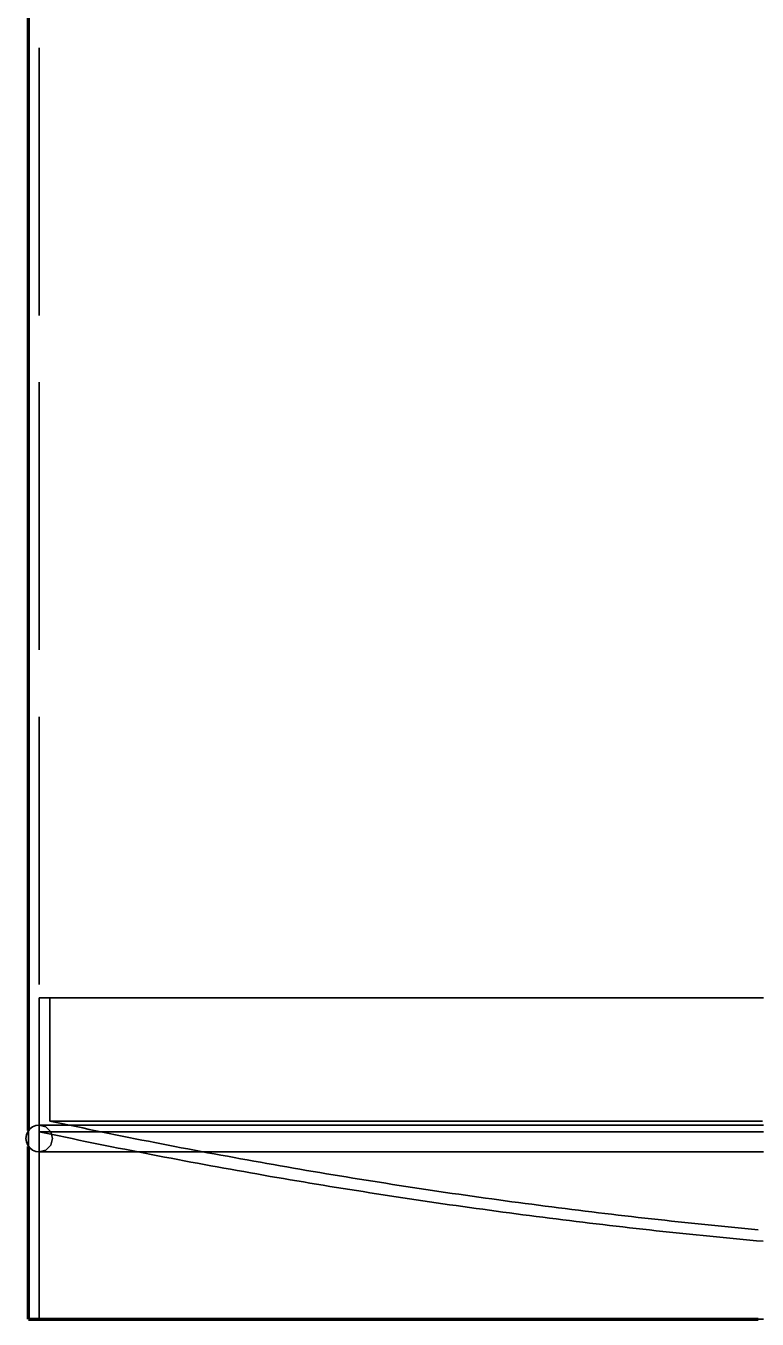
# Model space of a CAD drawing. Header units: millimetres. Extents: x 0 to 2208, y 0 to 420.
# Drawn here: x 170.79 to 181.71, y 123.34 to 142.66 of the extents above; entities that cross this region are included whole.
import ezdxf

# ---------------------------------------------------------------- set-up
doc = ezdxf.new("R2010")
doc.units = ezdxf.units.MM
doc.linetypes.add('IRAM-E-TRAZOS', pattern=[5, 4, -1])
doc.layers.add('01-VISIBLE', color=7, linetype='CONTINUOUS', lineweight=70)
doc.layers.add('02-OCULTA', color=4, linetype='IRAM-E-TRAZOS', lineweight=35)

msp = doc.modelspace()

# ---------------------------------------------------------------- linework, layer by layer
at = {"layer": '01-VISIBLE'}
for p, q in [((170.827, 126.155), (170.827, 161.235)), ((170.827, 123.335), (170.827, 125.915))]:
    msp.add_line(p, q, dxfattribs=at)
msp.add_lwpolyline([(170.827, 123.335), (170.927, 123.335), (171.027, 123.335), (171.127, 123.335), (171.227, 123.335), (171.327, 123.335), (171.427, 123.335), (171.527, 123.335), (171.627, 123.335), (171.727, 123.335), (171.827, 123.335), (171.927, 123.335), (172.027, 123.335), (172.127, 123.335), (172.227, 123.335), (172.327, 123.335), (172.427, 123.335), (172.527, 123.335), (172.627, 123.335), (172.727, 123.335), (172.827, 123.335), (172.927, 123.335), (173.027, 123.335), (173.127, 123.335), (173.227, 123.335), (173.327, 123.335), (173.427, 123.335), (173.527, 123.335), (173.627, 123.335), (173.727, 123.335), (173.827, 123.335), (173.927, 123.335), (174.027, 123.335), (174.127, 123.335), (174.227, 123.335), (174.327, 123.335), (174.427, 123.335), (174.527, 123.335), (174.627, 123.335), (174.727, 123.335), (174.827, 123.335), (174.927, 123.335), (175.027, 123.335), (175.127, 123.335), (175.227, 123.335), (175.327, 123.335), (175.427, 123.335), (175.527, 123.335), (175.627, 123.335), (175.727, 123.335), (175.827, 123.335), (175.927, 123.335), (176.027, 123.335), (176.127, 123.335), (176.227, 123.335), (176.327, 123.335), (176.427, 123.335), (176.527, 123.335), (176.627, 123.335), (176.727, 123.335), (176.827, 123.335), (176.927, 123.335), (177.027, 123.335), (177.127, 123.335), (177.227, 123.335), (177.327, 123.335), (177.427, 123.335), (177.527, 123.335), (177.627, 123.335), (177.727, 123.335), (177.827, 123.335), (177.927, 123.335), (178.027, 123.335), (178.127, 123.335), (178.227, 123.335), (178.327, 123.335), (178.427, 123.335), (178.527, 123.335), (178.627, 123.335), (178.727, 123.335), (178.827, 123.335), (178.927, 123.335), (179.027, 123.335), (179.127, 123.335), (179.227, 123.335), (179.327, 123.335), (179.427, 123.335), (179.527, 123.335), (179.627, 123.335), (179.727, 123.335), (179.827, 123.335), (179.927, 123.335), (180.027, 123.335), (180.127, 123.335), (180.227, 123.335), (180.327, 123.335), (180.427, 123.335), (180.527, 123.335), (180.627, 123.335), (180.727, 123.335), (180.827, 123.335), (180.927, 123.335), (181.027, 123.335), (181.127, 123.335), (181.227, 123.335), (181.327, 123.335), (181.427, 123.335), (181.527, 123.335), (181.627, 123.335), (181.727, 123.335)], dxfattribs=at)
at = {"layer": '02-OCULTA'}
for p, q in [((170.987, 123.335), (170.987, 217.535)), ((170.987, 126.135), (170.987, 128.135)), ((171.147, 128.135), (171.147, 126.295)), ((170.827, 125.915), (170.827, 126.155))]:
    msp.add_line(p, q, dxfattribs=at)
for points in [[(181.81, 128.135), (181.71, 128.135), (181.61, 128.135), (181.509, 128.135), (181.409, 128.135), (181.309, 128.135), (181.209, 128.135), (181.108, 128.135), (181.008, 128.135), (180.908, 128.135), (180.808, 128.135), (180.708, 128.135), (180.607, 128.135), (180.507, 128.135), (180.407, 128.135), (180.307, 128.135), (180.207, 128.135), (180.106, 128.135), (180.006, 128.135), (179.906, 128.135), (179.806, 128.135), (179.706, 128.135), (179.605, 128.135), (179.505, 128.135), (179.405, 128.135), (179.305, 128.135), (179.204, 128.135), (179.104, 128.135), (179.004, 128.135), (178.904, 128.135), (178.804, 128.135), (178.703, 128.135), (178.603, 128.135), (178.503, 128.135), (178.403, 128.135), (178.303, 128.135), (178.202, 128.135), (178.102, 128.135), (178.002, 128.135), (177.902, 128.135), (177.801, 128.135), (177.701, 128.135), (177.601, 128.135), (177.501, 128.135), (177.401, 128.135), (177.3, 128.135), (177.2, 128.135), (177.1, 128.135), (177, 128.135), (176.9, 128.135), (176.799, 128.135), (176.699, 128.135), (176.599, 128.135), (176.499, 128.135), (176.398, 128.135), (176.298, 128.135), (176.198, 128.135), (176.098, 128.135), (175.998, 128.135), (175.897, 128.135), (175.797, 128.135), (175.697, 128.135), (175.597, 128.135), (175.497, 128.135), (175.396, 128.135), (175.296, 128.135), (175.196, 128.135), (175.096, 128.135), (174.996, 128.135), (174.895, 128.135), (174.795, 128.135), (174.695, 128.135), (174.595, 128.135), (174.494, 128.135), (174.394, 128.135), (174.294, 128.135), (174.194, 128.135), (174.094, 128.135), (173.993, 128.135), (173.893, 128.135), (173.793, 128.135), (173.693, 128.135), (173.593, 128.135), (173.492, 128.135), (173.392, 128.135), (173.292, 128.135), (173.192, 128.135), (173.091, 128.135), (172.991, 128.135), (172.891, 128.135), (172.791, 128.135), (172.691, 128.135), (172.59, 128.135), (172.49, 128.135), (172.39, 128.135), (172.29, 128.135), (172.19, 128.135), (172.089, 128.135), (171.989, 128.135), (171.889, 128.135), (171.789, 128.135), (171.688, 128.135), (171.588, 128.135), (171.488, 128.135), (171.388, 128.135), (171.288, 128.135), (171.187, 128.135), (171.087, 128.135), (170.987, 128.135)], [(170.987, 128.135), (171.087, 128.135), (171.187, 128.135), (171.288, 128.135), (171.388, 128.135), (171.488, 128.135), (171.588, 128.135), (171.688, 128.135), (171.789, 128.135), (171.889, 128.135), (171.989, 128.135), (172.089, 128.135), (172.19, 128.135), (172.29, 128.135), (172.39, 128.135), (172.49, 128.135), (172.59, 128.135), (172.691, 128.135), (172.791, 128.135), (172.891, 128.135), (172.991, 128.135), (173.091, 128.135), (173.192, 128.135), (173.292, 128.135), (173.392, 128.135), (173.492, 128.135), (173.593, 128.135), (173.693, 128.135), (173.793, 128.135), (173.893, 128.135), (173.993, 128.135), (174.094, 128.135), (174.194, 128.135), (174.294, 128.135), (174.394, 128.135), (174.494, 128.135), (174.595, 128.135), (174.695, 128.135), (174.795, 128.135), (174.895, 128.135), (174.996, 128.135), (175.096, 128.135), (175.196, 128.135), (175.296, 128.135), (175.396, 128.135), (175.497, 128.135), (175.597, 128.135), (175.697, 128.135), (175.797, 128.135), (175.897, 128.135), (175.998, 128.135), (176.098, 128.135), (176.198, 128.135), (176.298, 128.135), (176.398, 128.135), (176.499, 128.135), (176.599, 128.135), (176.699, 128.135), (176.799, 128.135), (176.9, 128.135), (177, 128.135), (177.1, 128.135), (177.2, 128.135), (177.3, 128.135), (177.401, 128.135), (177.501, 128.135), (177.601, 128.135), (177.701, 128.135), (177.801, 128.135), (177.902, 128.135), (178.002, 128.135), (178.102, 128.135), (178.202, 128.135), (178.303, 128.135), (178.403, 128.135), (178.503, 128.135), (178.603, 128.135), (178.703, 128.135), (178.804, 128.135), (178.904, 128.135), (179.004, 128.135), (179.104, 128.135), (179.204, 128.135), (179.305, 128.135), (179.405, 128.135), (179.505, 128.135), (179.605, 128.135), (179.706, 128.135), (179.806, 128.135), (179.906, 128.135), (180.006, 128.135), (180.106, 128.135), (180.207, 128.135), (180.307, 128.135), (180.407, 128.135), (180.507, 128.135), (180.607, 128.135), (180.708, 128.135), (180.808, 128.135), (180.908, 128.135), (181.008, 128.135), (181.108, 128.135), (181.209, 128.135), (181.309, 128.135), (181.409, 128.135), (181.509, 128.135), (181.61, 128.135), (181.71, 128.135), (181.81, 128.135)], [(181.793, 128.135), (181.692, 128.135), (181.592, 128.135), (181.491, 128.135), (181.391, 128.135), (181.29, 128.135), (181.19, 128.135), (181.09, 128.135), (180.989, 128.135), (180.889, 128.135), (180.788, 128.135), (180.688, 128.135), (180.587, 128.135), (180.487, 128.135), (180.387, 128.135), (180.286, 128.135), (180.186, 128.135), (180.085, 128.135), (179.985, 128.135), (179.884, 128.135), (179.784, 128.135), (179.684, 128.135), (179.583, 128.135), (179.483, 128.135), (179.382, 128.135), (179.282, 128.135), (179.181, 128.135), (179.081, 128.135), (178.981, 128.135), (178.88, 128.135), (178.78, 128.135), (178.679, 128.135), (178.579, 128.135), (178.478, 128.135), (178.378, 128.135), (178.278, 128.135), (178.177, 128.135), (178.077, 128.135), (177.976, 128.135), (177.876, 128.135), (177.775, 128.135), (177.675, 128.135), (177.575, 128.135), (177.474, 128.135), (177.374, 128.135), (177.273, 128.135), (177.173, 128.135), (177.072, 128.135), (176.972, 128.135), (176.872, 128.135), (176.771, 128.135), (176.671, 128.135), (176.57, 128.135), (176.47, 128.135), (176.369, 128.135), (176.269, 128.135), (176.169, 128.135), (176.068, 128.135), (175.968, 128.135), (175.867, 128.135), (175.767, 128.135), (175.666, 128.135), (175.566, 128.135), (175.465, 128.135), (175.365, 128.135), (175.265, 128.135), (175.164, 128.135), (175.064, 128.135), (174.963, 128.135), (174.863, 128.135), (174.762, 128.135), (174.662, 128.135), (174.562, 128.135), (174.461, 128.135), (174.361, 128.135), (174.26, 128.135), (174.16, 128.135), (174.059, 128.135), (173.959, 128.135), (173.859, 128.135), (173.758, 128.135), (173.658, 128.135), (173.557, 128.135), (173.457, 128.135), (173.356, 128.135), (173.256, 128.135), (173.156, 128.135), (173.055, 128.135), (172.955, 128.135), (172.854, 128.135), (172.754, 128.135), (172.653, 128.135), (172.553, 128.135), (172.453, 128.135), (172.352, 128.135), (172.252, 128.135), (172.151, 128.135), (172.051, 128.135), (171.95, 128.135), (171.85, 128.135), (171.75, 128.135), (171.649, 128.135), (171.549, 128.135), (171.448, 128.135), (171.348, 128.135), (171.247, 128.135), (171.147, 128.135)], [(171.147, 128.135), (171.247, 128.135), (171.347, 128.135), (171.447, 128.135), (171.548, 128.135), (171.648, 128.135), (171.748, 128.135), (171.848, 128.135), (171.948, 128.135), (172.048, 128.135), (172.149, 128.135), (172.249, 128.135), (172.349, 128.135), (172.449, 128.135), (172.549, 128.135), (172.649, 128.135), (172.75, 128.135), (172.85, 128.135), (172.95, 128.135), (173.05, 128.135), (173.15, 128.135), (173.25, 128.135), (173.351, 128.135), (173.451, 128.135), (173.551, 128.135), (173.651, 128.135), (173.751, 128.135), (173.851, 128.135), (173.952, 128.135), (174.052, 128.135), (174.152, 128.135), (174.252, 128.135), (174.352, 128.135), (174.452, 128.135), (174.552, 128.135), (174.653, 128.135), (174.753, 128.135), (174.853, 128.135), (174.953, 128.135), (175.053, 128.135), (175.153, 128.135), (175.254, 128.135), (175.354, 128.135), (175.454, 128.135), (175.554, 128.135), (175.654, 128.135), (175.754, 128.135), (175.855, 128.135), (175.955, 128.135), (176.055, 128.135), (176.155, 128.135), (176.255, 128.135), (176.355, 128.135), (176.456, 128.135), (176.556, 128.135), (176.656, 128.135), (176.756, 128.135), (176.856, 128.135), (176.956, 128.135), (177.056, 128.135), (177.157, 128.135), (177.257, 128.135), (177.357, 128.135), (177.457, 128.135), (177.557, 128.135), (177.657, 128.135), (177.758, 128.135), (177.858, 128.135), (177.958, 128.135), (178.058, 128.135), (178.158, 128.135), (178.258, 128.135), (178.359, 128.135), (178.459, 128.135), (178.559, 128.135), (178.659, 128.135), (178.759, 128.135), (178.859, 128.135), (178.96, 128.135), (179.06, 128.135), (179.16, 128.135), (179.26, 128.135), (179.36, 128.135), (179.46, 128.135), (179.561, 128.135), (179.661, 128.135), (179.761, 128.135), (179.861, 128.135), (179.961, 128.135), (180.061, 128.135), (180.161, 128.135), (180.262, 128.135), (180.362, 128.135), (180.462, 128.135), (180.562, 128.135), (180.662, 128.135), (180.762, 128.135), (180.863, 128.135), (180.963, 128.135), (181.063, 128.135), (181.163, 128.135), (181.263, 128.135), (181.363, 128.135), (181.464, 128.135), (181.564, 128.135), (181.664, 128.135), (181.764, 128.135)], [(170.987, 126.235), (170.935, 126.228), (170.887, 126.208), (170.846, 126.177), (170.814, 126.135), (170.794, 126.087), (170.787, 126.035)], [(181.81, 126.235), (181.71, 126.235), (181.61, 126.235), (181.509, 126.235), (181.409, 126.235), (181.309, 126.235), (181.209, 126.235), (181.108, 126.235), (181.008, 126.235), (180.908, 126.235), (180.808, 126.235), (180.708, 126.235), (180.607, 126.235), (180.507, 126.235), (180.407, 126.235), (180.307, 126.235), (180.207, 126.235), (180.106, 126.235), (180.006, 126.235), (179.906, 126.235), (179.806, 126.235), (179.706, 126.235), (179.605, 126.235), (179.505, 126.235), (179.405, 126.235), (179.305, 126.235), (179.204, 126.235), (179.104, 126.235), (179.004, 126.235), (178.904, 126.235), (178.804, 126.235), (178.703, 126.235), (178.603, 126.235), (178.503, 126.235), (178.403, 126.235), (178.303, 126.235), (178.202, 126.235), (178.102, 126.235), (178.002, 126.235), (177.902, 126.235), (177.801, 126.235), (177.701, 126.235), (177.601, 126.235), (177.501, 126.235), (177.401, 126.235), (177.3, 126.235), (177.2, 126.235), (177.1, 126.235), (177, 126.235), (176.9, 126.235), (176.799, 126.235), (176.699, 126.235), (176.599, 126.235), (176.499, 126.235), (176.398, 126.235), (176.298, 126.235), (176.198, 126.235), (176.098, 126.235), (175.998, 126.235), (175.897, 126.235), (175.797, 126.235), (175.697, 126.235), (175.597, 126.235), (175.497, 126.235), (175.396, 126.235), (175.296, 126.235), (175.196, 126.235), (175.096, 126.235), (174.996, 126.235), (174.895, 126.235), (174.795, 126.235), (174.695, 126.235), (174.595, 126.235), (174.494, 126.235), (174.394, 126.235), (174.294, 126.235), (174.194, 126.235), (174.094, 126.235), (173.993, 126.235), (173.893, 126.235), (173.793, 126.235), (173.693, 126.235), (173.593, 126.235), (173.492, 126.235), (173.392, 126.235), (173.292, 126.235), (173.192, 126.235), (173.091, 126.235), (172.991, 126.235), (172.891, 126.235), (172.791, 126.235), (172.691, 126.235), (172.59, 126.235), (172.49, 126.235), (172.39, 126.235), (172.29, 126.235), (172.19, 126.235), (172.089, 126.235), (171.989, 126.235), (171.889, 126.235), (171.789, 126.235), (171.688, 126.235), (171.588, 126.235), (171.488, 126.235), (171.388, 126.235), (171.288, 126.235), (171.187, 126.235), (171.087, 126.235), (170.987, 126.235)], [(181.81, 126.235), (181.71, 126.235), (181.61, 126.235), (181.509, 126.235), (181.409, 126.235), (181.309, 126.235), (181.209, 126.235), (181.108, 126.235), (181.008, 126.235), (180.908, 126.235), (180.808, 126.235), (180.708, 126.235), (180.607, 126.235), (180.507, 126.235), (180.407, 126.235), (180.307, 126.235), (180.207, 126.235), (180.106, 126.235), (180.006, 126.235), (179.906, 126.235), (179.806, 126.235), (179.706, 126.235), (179.605, 126.235), (179.505, 126.235), (179.405, 126.235), (179.305, 126.235), (179.204, 126.235), (179.104, 126.235), (179.004, 126.235), (178.904, 126.235), (178.804, 126.235), (178.703, 126.235), (178.603, 126.235), (178.503, 126.235), (178.403, 126.235), (178.303, 126.235), (178.202, 126.235), (178.102, 126.235), (178.002, 126.235), (177.902, 126.235), (177.801, 126.235), (177.701, 126.235), (177.601, 126.235), (177.501, 126.235), (177.401, 126.235), (177.3, 126.235), (177.2, 126.235), (177.1, 126.235), (177, 126.235), (176.9, 126.235), (176.799, 126.235), (176.699, 126.235), (176.599, 126.235), (176.499, 126.235), (176.398, 126.235), (176.298, 126.235), (176.198, 126.235), (176.098, 126.235), (175.998, 126.235), (175.897, 126.235), (175.797, 126.235), (175.697, 126.235), (175.597, 126.235), (175.497, 126.235), (175.396, 126.235), (175.296, 126.235), (175.196, 126.235), (175.096, 126.235), (174.996, 126.235), (174.895, 126.235), (174.795, 126.235), (174.695, 126.235), (174.595, 126.235), (174.494, 126.235), (174.394, 126.235), (174.294, 126.235), (174.194, 126.235), (174.094, 126.235), (173.993, 126.235), (173.893, 126.235), (173.793, 126.235), (173.693, 126.235), (173.593, 126.235), (173.492, 126.235), (173.392, 126.235), (173.292, 126.235), (173.192, 126.235), (173.091, 126.235), (172.991, 126.235), (172.891, 126.235), (172.791, 126.235), (172.691, 126.235), (172.59, 126.235), (172.49, 126.235), (172.39, 126.235), (172.29, 126.235), (172.19, 126.235), (172.089, 126.235), (171.989, 126.235), (171.889, 126.235), (171.789, 126.235), (171.688, 126.235), (171.588, 126.235), (171.488, 126.235), (171.388, 126.235), (171.288, 126.235), (171.187, 126.235), (171.087, 126.235), (170.987, 126.235)], [(170.987, 126.235), (171.087, 126.208), (171.16, 126.135), (171.187, 126.035), (171.16, 125.935), (171.087, 125.862), (170.987, 125.835)], [(181.793, 126.295), (181.692, 126.295), (181.592, 126.295), (181.491, 126.295), (181.391, 126.295), (181.29, 126.295), (181.19, 126.295), (181.09, 126.295), (180.989, 126.295), (180.889, 126.295), (180.788, 126.295), (180.688, 126.295), (180.587, 126.295), (180.487, 126.295), (180.387, 126.295), (180.286, 126.295), (180.186, 126.295), (180.085, 126.295), (179.985, 126.295), (179.884, 126.295), (179.784, 126.295), (179.684, 126.295), (179.583, 126.295), (179.483, 126.295), (179.382, 126.295), (179.282, 126.295), (179.181, 126.295), (179.081, 126.295), (178.981, 126.295), (178.88, 126.295), (178.78, 126.295), (178.679, 126.295), (178.579, 126.295), (178.478, 126.295), (178.378, 126.295), (178.278, 126.295), (178.177, 126.295), (178.077, 126.295), (177.976, 126.295), (177.876, 126.295), (177.775, 126.295), (177.675, 126.295), (177.575, 126.295), (177.474, 126.295), (177.374, 126.295), (177.273, 126.295), (177.173, 126.295), (177.072, 126.295), (176.972, 126.295), (176.872, 126.295), (176.771, 126.295), (176.671, 126.295), (176.57, 126.295), (176.47, 126.295), (176.369, 126.295), (176.269, 126.295), (176.169, 126.295), (176.068, 126.295), (175.968, 126.295), (175.867, 126.295), (175.767, 126.295), (175.666, 126.295), (175.566, 126.295), (175.465, 126.295), (175.365, 126.295), (175.265, 126.295), (175.164, 126.295), (175.064, 126.295), (174.963, 126.295), (174.863, 126.295), (174.762, 126.295), (174.662, 126.295), (174.562, 126.295), (174.461, 126.295), (174.361, 126.295), (174.26, 126.295), (174.16, 126.295), (174.059, 126.295), (173.959, 126.295), (173.859, 126.295), (173.758, 126.295), (173.658, 126.295), (173.557, 126.295), (173.457, 126.295), (173.356, 126.295), (173.256, 126.295), (173.156, 126.295), (173.055, 126.295), (172.955, 126.295), (172.854, 126.295), (172.754, 126.295), (172.653, 126.295), (172.553, 126.295), (172.453, 126.295), (172.352, 126.295), (172.252, 126.295), (172.151, 126.295), (172.051, 126.295), (171.95, 126.295), (171.85, 126.295), (171.75, 126.295), (171.649, 126.295), (171.549, 126.295), (171.448, 126.295), (171.348, 126.295), (171.247, 126.295), (171.147, 126.295)], [(171.147, 126.295), (171.247, 126.295), (171.347, 126.295), (171.447, 126.295), (171.548, 126.295), (171.648, 126.295), (171.748, 126.295), (171.848, 126.295), (171.948, 126.295), (172.048, 126.295), (172.149, 126.295), (172.249, 126.295), (172.349, 126.295), (172.449, 126.295), (172.549, 126.295), (172.649, 126.295), (172.75, 126.295), (172.85, 126.295), (172.95, 126.295), (173.05, 126.295), (173.15, 126.295), (173.25, 126.295), (173.351, 126.295), (173.451, 126.295), (173.551, 126.295), (173.651, 126.295), (173.751, 126.295), (173.851, 126.295), (173.952, 126.295), (174.052, 126.295), (174.152, 126.295), (174.252, 126.295), (174.352, 126.295), (174.452, 126.295), (174.552, 126.295), (174.653, 126.295), (174.753, 126.295), (174.853, 126.295), (174.953, 126.295), (175.053, 126.295), (175.153, 126.295), (175.254, 126.295), (175.354, 126.295), (175.454, 126.295), (175.554, 126.295), (175.654, 126.295), (175.754, 126.295), (175.855, 126.295), (175.955, 126.295), (176.055, 126.295), (176.155, 126.295), (176.255, 126.295), (176.355, 126.295), (176.456, 126.295), (176.556, 126.295), (176.656, 126.295), (176.756, 126.295), (176.856, 126.295), (176.956, 126.295), (177.056, 126.295), (177.157, 126.295), (177.257, 126.295), (177.357, 126.295), (177.457, 126.295), (177.557, 126.295), (177.657, 126.295), (177.758, 126.295), (177.858, 126.295), (177.958, 126.295), (178.058, 126.295), (178.158, 126.295), (178.258, 126.295), (178.359, 126.295), (178.459, 126.295), (178.559, 126.295), (178.659, 126.295), (178.759, 126.295), (178.859, 126.295), (178.96, 126.295), (179.06, 126.295), (179.16, 126.295), (179.26, 126.295), (179.36, 126.295), (179.46, 126.295), (179.561, 126.295), (179.661, 126.295), (179.761, 126.295), (179.861, 126.295), (179.961, 126.295), (180.061, 126.295), (180.161, 126.295), (180.262, 126.295), (180.362, 126.295), (180.462, 126.295), (180.562, 126.295), (180.662, 126.295), (180.762, 126.295), (180.863, 126.295), (180.963, 126.295), (181.063, 126.295), (181.163, 126.295), (181.263, 126.295), (181.363, 126.295), (181.464, 126.295), (181.564, 126.295), (181.664, 126.295), (181.764, 126.295)], [(171.147, 126.295), (171.245, 126.274), (171.343, 126.253), (171.441, 126.233), (171.539, 126.212), (171.637, 126.192), (171.735, 126.171), (171.833, 126.151), (171.931, 126.131), (172.029, 126.111), (172.127, 126.091), (172.225, 126.071), (172.323, 126.051), (172.422, 126.031), (172.52, 126.012), (172.618, 125.993), (172.716, 125.973), (172.814, 125.954), (172.913, 125.935), (173.011, 125.916), (173.109, 125.897), (173.208, 125.878), (173.306, 125.86), (173.404, 125.841), (173.503, 125.822), (173.601, 125.804), (173.7, 125.786), (173.798, 125.768), (173.897, 125.75), (173.995, 125.732), (174.094, 125.714), (174.192, 125.696), (174.291, 125.679), (174.389, 125.661), (174.488, 125.644), (174.586, 125.626), (174.685, 125.609), (174.784, 125.592), (174.882, 125.575), (174.981, 125.558), (175.08, 125.542), (175.179, 125.525), (175.277, 125.508), (175.376, 125.492), (175.475, 125.476), (175.574, 125.46), (175.672, 125.443), (175.771, 125.427), (175.87, 125.412), (175.969, 125.396), (176.068, 125.38), (176.167, 125.365), (176.266, 125.349), (176.365, 125.334), (176.464, 125.319), (176.563, 125.304), (176.662, 125.289), (176.761, 125.274), (176.86, 125.259), (176.959, 125.244), (177.058, 125.23), (177.157, 125.215), (177.256, 125.201), (177.355, 125.187), (177.454, 125.173), (177.553, 125.159), (177.652, 125.145), (177.751, 125.131), (177.851, 125.117), (177.95, 125.104), (178.049, 125.09), (178.148, 125.077), (178.247, 125.064), (178.347, 125.051), (178.446, 125.037), (178.545, 125.025), (178.645, 125.012), (178.744, 124.999), (178.843, 124.987), (178.943, 124.974), (179.042, 124.962), (179.141, 124.95), (179.241, 124.937), (179.34, 124.925), (179.439, 124.914), (179.539, 124.902), (179.638, 124.89), (179.738, 124.879), (179.837, 124.867), (179.937, 124.856), (180.036, 124.845), (180.136, 124.833), (180.235, 124.822), (180.335, 124.812), (180.434, 124.801), (180.534, 124.79), (180.633, 124.78), (180.733, 124.769), (180.832, 124.759), (180.932, 124.749), (181.032, 124.738), (181.131, 124.728), (181.231, 124.719), (181.331, 124.709), (181.43, 124.699), (181.53, 124.69), (181.63, 124.68), (181.729, 124.671)], [(170.787, 126.035), (170.794, 125.983), (170.814, 125.935), (170.846, 125.894), (170.887, 125.862), (170.935, 125.842), (170.987, 125.835)], [(181.81, 126.135), (181.71, 126.135), (181.61, 126.135), (181.509, 126.135), (181.409, 126.135), (181.309, 126.135), (181.209, 126.135), (181.108, 126.135), (181.008, 126.135), (180.908, 126.135), (180.808, 126.135), (180.708, 126.135), (180.607, 126.135), (180.507, 126.135), (180.407, 126.135), (180.307, 126.135), (180.207, 126.135), (180.106, 126.135), (180.006, 126.135), (179.906, 126.135), (179.806, 126.135), (179.706, 126.135), (179.605, 126.135), (179.505, 126.135), (179.405, 126.135), (179.305, 126.135), (179.204, 126.135), (179.104, 126.135), (179.004, 126.135), (178.904, 126.135), (178.804, 126.135), (178.703, 126.135), (178.603, 126.135), (178.503, 126.135), (178.403, 126.135), (178.303, 126.135), (178.202, 126.135), (178.102, 126.135), (178.002, 126.135), (177.902, 126.135), (177.801, 126.135), (177.701, 126.135), (177.601, 126.135), (177.501, 126.135), (177.401, 126.135), (177.3, 126.135), (177.2, 126.135), (177.1, 126.135), (177, 126.135), (176.9, 126.135), (176.799, 126.135), (176.699, 126.135), (176.599, 126.135), (176.499, 126.135), (176.398, 126.135), (176.298, 126.135), (176.198, 126.135), (176.098, 126.135), (175.998, 126.135), (175.897, 126.135), (175.797, 126.135), (175.697, 126.135), (175.597, 126.135), (175.497, 126.135), (175.396, 126.135), (175.296, 126.135), (175.196, 126.135), (175.096, 126.135), (174.996, 126.135), (174.895, 126.135), (174.795, 126.135), (174.695, 126.135), (174.595, 126.135), (174.494, 126.135), (174.394, 126.135), (174.294, 126.135), (174.194, 126.135), (174.094, 126.135), (173.993, 126.135), (173.893, 126.135), (173.793, 126.135), (173.693, 126.135), (173.593, 126.135), (173.492, 126.135), (173.392, 126.135), (173.292, 126.135), (173.192, 126.135), (173.091, 126.135), (172.991, 126.135), (172.891, 126.135), (172.791, 126.135), (172.691, 126.135), (172.59, 126.135), (172.49, 126.135), (172.39, 126.135), (172.29, 126.135), (172.19, 126.135), (172.089, 126.135), (171.989, 126.135), (171.889, 126.135), (171.789, 126.135), (171.688, 126.135), (171.588, 126.135), (171.488, 126.135), (171.388, 126.135), (171.288, 126.135), (171.187, 126.135), (171.087, 126.135), (170.987, 126.135)], [(170.987, 126.135), (171.087, 126.135), (171.187, 126.135), (171.288, 126.135), (171.388, 126.135), (171.488, 126.135), (171.588, 126.135), (171.688, 126.135), (171.789, 126.135), (171.889, 126.135), (171.989, 126.135), (172.089, 126.135), (172.19, 126.135), (172.29, 126.135), (172.39, 126.135), (172.49, 126.135), (172.59, 126.135), (172.691, 126.135), (172.791, 126.135), (172.891, 126.135), (172.991, 126.135), (173.091, 126.135), (173.192, 126.135), (173.292, 126.135), (173.392, 126.135), (173.492, 126.135), (173.593, 126.135), (173.693, 126.135), (173.793, 126.135), (173.893, 126.135), (173.993, 126.135), (174.094, 126.135), (174.194, 126.135), (174.294, 126.135), (174.394, 126.135), (174.494, 126.135), (174.595, 126.135), (174.695, 126.135), (174.795, 126.135), (174.895, 126.135), (174.996, 126.135), (175.096, 126.135), (175.196, 126.135), (175.296, 126.135), (175.396, 126.135), (175.497, 126.135), (175.597, 126.135), (175.697, 126.135), (175.797, 126.135), (175.897, 126.135), (175.998, 126.135), (176.098, 126.135), (176.198, 126.135), (176.298, 126.135), (176.398, 126.135), (176.499, 126.135), (176.599, 126.135), (176.699, 126.135), (176.799, 126.135), (176.9, 126.135), (177, 126.135), (177.1, 126.135), (177.2, 126.135), (177.3, 126.135), (177.401, 126.135), (177.501, 126.135), (177.601, 126.135), (177.701, 126.135), (177.801, 126.135), (177.902, 126.135), (178.002, 126.135), (178.102, 126.135), (178.202, 126.135), (178.303, 126.135), (178.403, 126.135), (178.503, 126.135), (178.603, 126.135), (178.703, 126.135), (178.804, 126.135), (178.904, 126.135), (179.004, 126.135), (179.104, 126.135), (179.204, 126.135), (179.305, 126.135), (179.405, 126.135), (179.505, 126.135), (179.605, 126.135), (179.706, 126.135), (179.806, 126.135), (179.906, 126.135), (180.006, 126.135), (180.106, 126.135), (180.207, 126.135), (180.307, 126.135), (180.407, 126.135), (180.507, 126.135), (180.607, 126.135), (180.708, 126.135), (180.808, 126.135), (180.908, 126.135), (181.008, 126.135), (181.108, 126.135), (181.209, 126.135), (181.309, 126.135), (181.409, 126.135), (181.509, 126.135), (181.61, 126.135), (181.71, 126.135), (181.81, 126.135)], [(170.987, 126.135), (171.085, 126.114), (171.184, 126.094), (171.282, 126.073), (171.38, 126.053), (171.478, 126.032), (171.577, 126.012), (171.675, 125.992), (171.774, 125.972), (171.872, 125.952), (171.97, 125.932), (172.069, 125.912), (172.167, 125.892), (172.266, 125.873), (172.364, 125.853), (172.463, 125.834), (172.562, 125.815), (172.66, 125.796), (172.759, 125.777), (172.857, 125.758), (172.956, 125.739), (173.055, 125.72), (173.153, 125.702), (173.252, 125.683), (173.351, 125.665), (173.45, 125.646), (173.548, 125.628), (173.647, 125.61), (173.746, 125.592), (173.845, 125.574), (173.944, 125.557), (174.042, 125.539), (174.141, 125.521), (174.24, 125.504), (174.339, 125.487), (174.438, 125.469), (174.537, 125.452), (174.636, 125.435), (174.735, 125.418), (174.834, 125.402), (174.933, 125.385), (175.032, 125.368), (175.131, 125.352), (175.23, 125.336), (175.329, 125.319), (175.429, 125.303), (175.528, 125.287), (175.627, 125.271), (175.726, 125.255), (175.825, 125.24), (175.924, 125.224), (176.024, 125.209), (176.123, 125.193), (176.222, 125.178), (176.321, 125.163), (176.421, 125.148), (176.52, 125.133), (176.619, 125.118), (176.719, 125.103), (176.818, 125.089), (176.917, 125.074), (177.017, 125.06), (177.116, 125.045), (177.216, 125.031), (177.315, 125.017), (177.414, 125.003), (177.514, 124.989), (177.613, 124.976), (177.713, 124.962), (177.812, 124.948), (177.912, 124.935), (178.011, 124.922), (178.111, 124.909), (178.211, 124.895), (178.31, 124.882), (178.41, 124.87), (178.509, 124.857), (178.609, 124.844), (178.709, 124.832), (178.808, 124.819), (178.908, 124.807), (179.008, 124.795), (179.107, 124.783), (179.207, 124.771), (179.307, 124.759), (179.407, 124.747), (179.506, 124.735), (179.606, 124.724), (179.706, 124.712), (179.806, 124.701), (179.905, 124.69), (180.005, 124.679), (180.105, 124.668), (180.205, 124.657), (180.305, 124.646), (180.405, 124.635), (180.504, 124.625), (180.604, 124.614), (180.704, 124.604), (180.804, 124.594), (180.904, 124.584), (181.004, 124.574), (181.104, 124.564), (181.204, 124.554), (181.304, 124.544), (181.404, 124.535), (181.504, 124.525), (181.604, 124.516), (181.704, 124.507), (181.804, 124.498)], [(181.81, 125.835), (181.71, 125.835), (181.61, 125.835), (181.509, 125.835), (181.409, 125.835), (181.309, 125.835), (181.209, 125.835), (181.108, 125.835), (181.008, 125.835), (180.908, 125.835), (180.808, 125.835), (180.708, 125.835), (180.607, 125.835), (180.507, 125.835), (180.407, 125.835), (180.307, 125.835), (180.207, 125.835), (180.106, 125.835), (180.006, 125.835), (179.906, 125.835), (179.806, 125.835), (179.706, 125.835), (179.605, 125.835), (179.505, 125.835), (179.405, 125.835), (179.305, 125.835), (179.204, 125.835), (179.104, 125.835), (179.004, 125.835), (178.904, 125.835), (178.804, 125.835), (178.703, 125.835), (178.603, 125.835), (178.503, 125.835), (178.403, 125.835), (178.303, 125.835), (178.202, 125.835), (178.102, 125.835), (178.002, 125.835), (177.902, 125.835), (177.801, 125.835), (177.701, 125.835), (177.601, 125.835), (177.501, 125.835), (177.401, 125.835), (177.3, 125.835), (177.2, 125.835), (177.1, 125.835), (177, 125.835), (176.9, 125.835), (176.799, 125.835), (176.699, 125.835), (176.599, 125.835), (176.499, 125.835), (176.398, 125.835), (176.298, 125.835), (176.198, 125.835), (176.098, 125.835), (175.998, 125.835), (175.897, 125.835), (175.797, 125.835), (175.697, 125.835), (175.597, 125.835), (175.497, 125.835), (175.396, 125.835), (175.296, 125.835), (175.196, 125.835), (175.096, 125.835), (174.996, 125.835), (174.895, 125.835), (174.795, 125.835), (174.695, 125.835), (174.595, 125.835), (174.494, 125.835), (174.394, 125.835), (174.294, 125.835), (174.194, 125.835), (174.094, 125.835), (173.993, 125.835), (173.893, 125.835), (173.793, 125.835), (173.693, 125.835), (173.593, 125.835), (173.492, 125.835), (173.392, 125.835), (173.292, 125.835), (173.192, 125.835), (173.091, 125.835), (172.991, 125.835), (172.891, 125.835), (172.791, 125.835), (172.691, 125.835), (172.59, 125.835), (172.49, 125.835), (172.39, 125.835), (172.29, 125.835), (172.19, 125.835), (172.089, 125.835), (171.989, 125.835), (171.889, 125.835), (171.789, 125.835), (171.688, 125.835), (171.588, 125.835), (171.488, 125.835), (171.388, 125.835), (171.288, 125.835), (171.187, 125.835), (171.087, 125.835), (170.987, 125.835)], [(170.987, 125.835), (171.087, 125.835), (171.187, 125.835), (171.288, 125.835), (171.388, 125.835), (171.488, 125.835), (171.588, 125.835), (171.688, 125.835), (171.789, 125.835), (171.889, 125.835), (171.989, 125.835), (172.089, 125.835), (172.189, 125.835), (172.29, 125.835), (172.39, 125.835), (172.49, 125.835), (172.59, 125.835), (172.691, 125.835), (172.791, 125.835), (172.891, 125.835), (172.991, 125.835), (173.091, 125.835), (173.192, 125.835), (173.292, 125.835), (173.392, 125.835), (173.492, 125.835), (173.593, 125.835), (173.693, 125.835), (173.793, 125.835), (173.893, 125.835), (173.993, 125.835), (174.094, 125.835), (174.194, 125.835), (174.294, 125.835), (174.394, 125.835), (174.494, 125.835), (174.595, 125.835), (174.695, 125.835), (174.795, 125.835), (174.895, 125.835), (174.996, 125.835), (175.096, 125.835), (175.196, 125.835), (175.296, 125.835), (175.396, 125.835), (175.497, 125.835), (175.597, 125.835), (175.697, 125.835), (175.797, 125.835), (175.897, 125.835), (175.998, 125.835), (176.098, 125.835), (176.198, 125.835), (176.298, 125.835), (176.398, 125.835), (176.499, 125.835), (176.599, 125.835), (176.699, 125.835), (176.799, 125.835), (176.9, 125.835), (177, 125.835), (177.1, 125.835), (177.2, 125.835), (177.3, 125.835), (177.401, 125.835), (177.501, 125.835), (177.601, 125.835), (177.701, 125.835), (177.801, 125.835), (177.902, 125.835), (178.002, 125.835), (178.102, 125.835), (178.202, 125.835), (178.303, 125.835), (178.403, 125.835), (178.503, 125.835), (178.603, 125.835), (178.703, 125.835), (178.804, 125.835), (178.904, 125.835), (179.004, 125.835), (179.104, 125.835), (179.204, 125.835), (179.305, 125.835), (179.405, 125.835), (179.505, 125.835), (179.605, 125.835), (179.706, 125.835), (179.806, 125.835), (179.906, 125.835), (180.006, 125.835), (180.106, 125.835), (180.207, 125.835), (180.307, 125.835), (180.407, 125.835), (180.507, 125.835), (180.607, 125.835), (180.708, 125.835), (180.808, 125.835), (180.908, 125.835), (181.008, 125.835), (181.108, 125.835), (181.209, 125.835), (181.309, 125.835), (181.409, 125.835), (181.509, 125.835), (181.61, 125.835), (181.71, 125.835), (181.81, 125.835)], [(181.727, 123.335), (181.627, 123.335), (181.527, 123.335), (181.427, 123.335), (181.327, 123.335), (181.227, 123.335), (181.127, 123.335), (181.027, 123.335), (180.927, 123.335), (180.827, 123.335), (180.727, 123.335), (180.627, 123.335), (180.527, 123.335), (180.427, 123.335), (180.327, 123.335), (180.227, 123.335), (180.127, 123.335), (180.027, 123.335), (179.927, 123.335), (179.827, 123.335), (179.727, 123.335), (179.627, 123.335), (179.527, 123.335), (179.427, 123.335), (179.327, 123.335), (179.227, 123.335), (179.127, 123.335), (179.027, 123.335), (178.927, 123.335), (178.827, 123.335), (178.727, 123.335), (178.627, 123.335), (178.527, 123.335), (178.427, 123.335), (178.327, 123.335), (178.227, 123.335), (178.127, 123.335), (178.027, 123.335), (177.927, 123.335), (177.827, 123.335), (177.727, 123.335), (177.627, 123.335), (177.527, 123.335), (177.427, 123.335), (177.327, 123.335), (177.227, 123.335), (177.127, 123.335), (177.027, 123.335), (176.927, 123.335), (176.827, 123.335), (176.727, 123.335), (176.627, 123.335), (176.527, 123.335), (176.427, 123.335), (176.327, 123.335), (176.227, 123.335), (176.127, 123.335), (176.027, 123.335), (175.927, 123.335), (175.827, 123.335), (175.727, 123.335), (175.627, 123.335), (175.527, 123.335), (175.427, 123.335), (175.327, 123.335), (175.227, 123.335), (175.127, 123.335), (175.027, 123.335), (174.927, 123.335), (174.827, 123.335), (174.727, 123.335), (174.627, 123.335), (174.527, 123.335), (174.427, 123.335), (174.327, 123.335), (174.227, 123.335), (174.127, 123.335), (174.027, 123.335), (173.927, 123.335), (173.827, 123.335), (173.727, 123.335), (173.627, 123.335), (173.527, 123.335), (173.427, 123.335), (173.327, 123.335), (173.227, 123.335), (173.127, 123.335), (173.027, 123.335), (172.927, 123.335), (172.827, 123.335), (172.727, 123.335), (172.627, 123.335), (172.527, 123.335), (172.427, 123.335), (172.327, 123.335), (172.227, 123.335), (172.127, 123.335), (172.027, 123.335), (171.927, 123.335), (171.827, 123.335), (171.727, 123.335), (171.627, 123.335), (171.527, 123.335), (171.427, 123.335), (171.327, 123.335), (171.227, 123.335), (171.127, 123.335), (171.027, 123.335), (170.927, 123.335), (170.827, 123.335)], [(181.81, 123.335), (181.71, 123.335), (181.61, 123.335), (181.509, 123.335), (181.409, 123.335), (181.309, 123.335), (181.209, 123.335), (181.108, 123.335), (181.008, 123.335), (180.908, 123.335), (180.808, 123.335), (180.708, 123.335), (180.607, 123.335), (180.507, 123.335), (180.407, 123.335), (180.307, 123.335), (180.207, 123.335), (180.106, 123.335), (180.006, 123.335), (179.906, 123.335), (179.806, 123.335), (179.706, 123.335), (179.605, 123.335), (179.505, 123.335), (179.405, 123.335), (179.305, 123.335), (179.204, 123.335), (179.104, 123.335), (179.004, 123.335), (178.904, 123.335), (178.804, 123.335), (178.703, 123.335), (178.603, 123.335), (178.503, 123.335), (178.403, 123.335), (178.303, 123.335), (178.202, 123.335), (178.102, 123.335), (178.002, 123.335), (177.902, 123.335), (177.801, 123.335), (177.701, 123.335), (177.601, 123.335), (177.501, 123.335), (177.401, 123.335), (177.3, 123.335), (177.2, 123.335), (177.1, 123.335), (177, 123.335), (176.9, 123.335), (176.799, 123.335), (176.699, 123.335), (176.599, 123.335), (176.499, 123.335), (176.398, 123.335), (176.298, 123.335), (176.198, 123.335), (176.098, 123.335), (175.998, 123.335), (175.897, 123.335), (175.797, 123.335), (175.697, 123.335), (175.597, 123.335), (175.497, 123.335), (175.396, 123.335), (175.296, 123.335), (175.196, 123.335), (175.096, 123.335), (174.996, 123.335), (174.895, 123.335), (174.795, 123.335), (174.695, 123.335), (174.595, 123.335), (174.494, 123.335), (174.394, 123.335), (174.294, 123.335), (174.194, 123.335), (174.094, 123.335), (173.993, 123.335), (173.893, 123.335), (173.793, 123.335), (173.693, 123.335), (173.593, 123.335), (173.492, 123.335), (173.392, 123.335), (173.292, 123.335), (173.192, 123.335), (173.091, 123.335), (172.991, 123.335), (172.891, 123.335), (172.791, 123.335), (172.691, 123.335), (172.59, 123.335), (172.49, 123.335), (172.39, 123.335), (172.29, 123.335), (172.19, 123.335), (172.089, 123.335), (171.989, 123.335), (171.889, 123.335), (171.789, 123.335), (171.688, 123.335), (171.588, 123.335), (171.488, 123.335), (171.388, 123.335), (171.288, 123.335), (171.187, 123.335), (171.087, 123.335), (170.987, 123.335)], [(170.987, 123.335), (171.087, 123.335), (171.187, 123.335), (171.288, 123.335), (171.388, 123.335), (171.488, 123.335), (171.588, 123.335), (171.688, 123.335), (171.789, 123.335), (171.889, 123.335), (171.989, 123.335), (172.089, 123.335), (172.19, 123.335), (172.29, 123.335), (172.39, 123.335), (172.49, 123.335), (172.59, 123.335), (172.691, 123.335), (172.791, 123.335), (172.891, 123.335), (172.991, 123.335), (173.091, 123.335), (173.192, 123.335), (173.292, 123.335), (173.392, 123.335), (173.492, 123.335), (173.593, 123.335), (173.693, 123.335), (173.793, 123.335), (173.893, 123.335), (173.993, 123.335), (174.094, 123.335), (174.194, 123.335), (174.294, 123.335), (174.394, 123.335), (174.494, 123.335), (174.595, 123.335), (174.695, 123.335), (174.795, 123.335), (174.895, 123.335), (174.996, 123.335), (175.096, 123.335), (175.196, 123.335), (175.296, 123.335), (175.396, 123.335), (175.497, 123.335), (175.597, 123.335), (175.697, 123.335), (175.797, 123.335), (175.897, 123.335), (175.998, 123.335), (176.098, 123.335), (176.198, 123.335), (176.298, 123.335), (176.398, 123.335), (176.499, 123.335), (176.599, 123.335), (176.699, 123.335), (176.799, 123.335), (176.9, 123.335), (177, 123.335), (177.1, 123.335), (177.2, 123.335), (177.3, 123.335), (177.401, 123.335), (177.501, 123.335), (177.601, 123.335), (177.701, 123.335), (177.801, 123.335), (177.902, 123.335), (178.002, 123.335), (178.102, 123.335), (178.202, 123.335), (178.303, 123.335), (178.403, 123.335), (178.503, 123.335), (178.603, 123.335), (178.703, 123.335), (178.804, 123.335), (178.904, 123.335), (179.004, 123.335), (179.104, 123.335), (179.204, 123.335), (179.305, 123.335), (179.405, 123.335), (179.505, 123.335), (179.605, 123.335), (179.706, 123.335), (179.806, 123.335), (179.906, 123.335), (180.006, 123.335), (180.106, 123.335), (180.207, 123.335), (180.307, 123.335), (180.407, 123.335), (180.507, 123.335), (180.607, 123.335), (180.708, 123.335), (180.808, 123.335), (180.908, 123.335), (181.008, 123.335), (181.108, 123.335), (181.209, 123.335), (181.309, 123.335), (181.409, 123.335), (181.509, 123.335), (181.61, 123.335), (181.71, 123.335), (181.81, 123.335)]]:
    msp.add_lwpolyline(points, dxfattribs=at)

doc.saveas('drawing.dxf')
